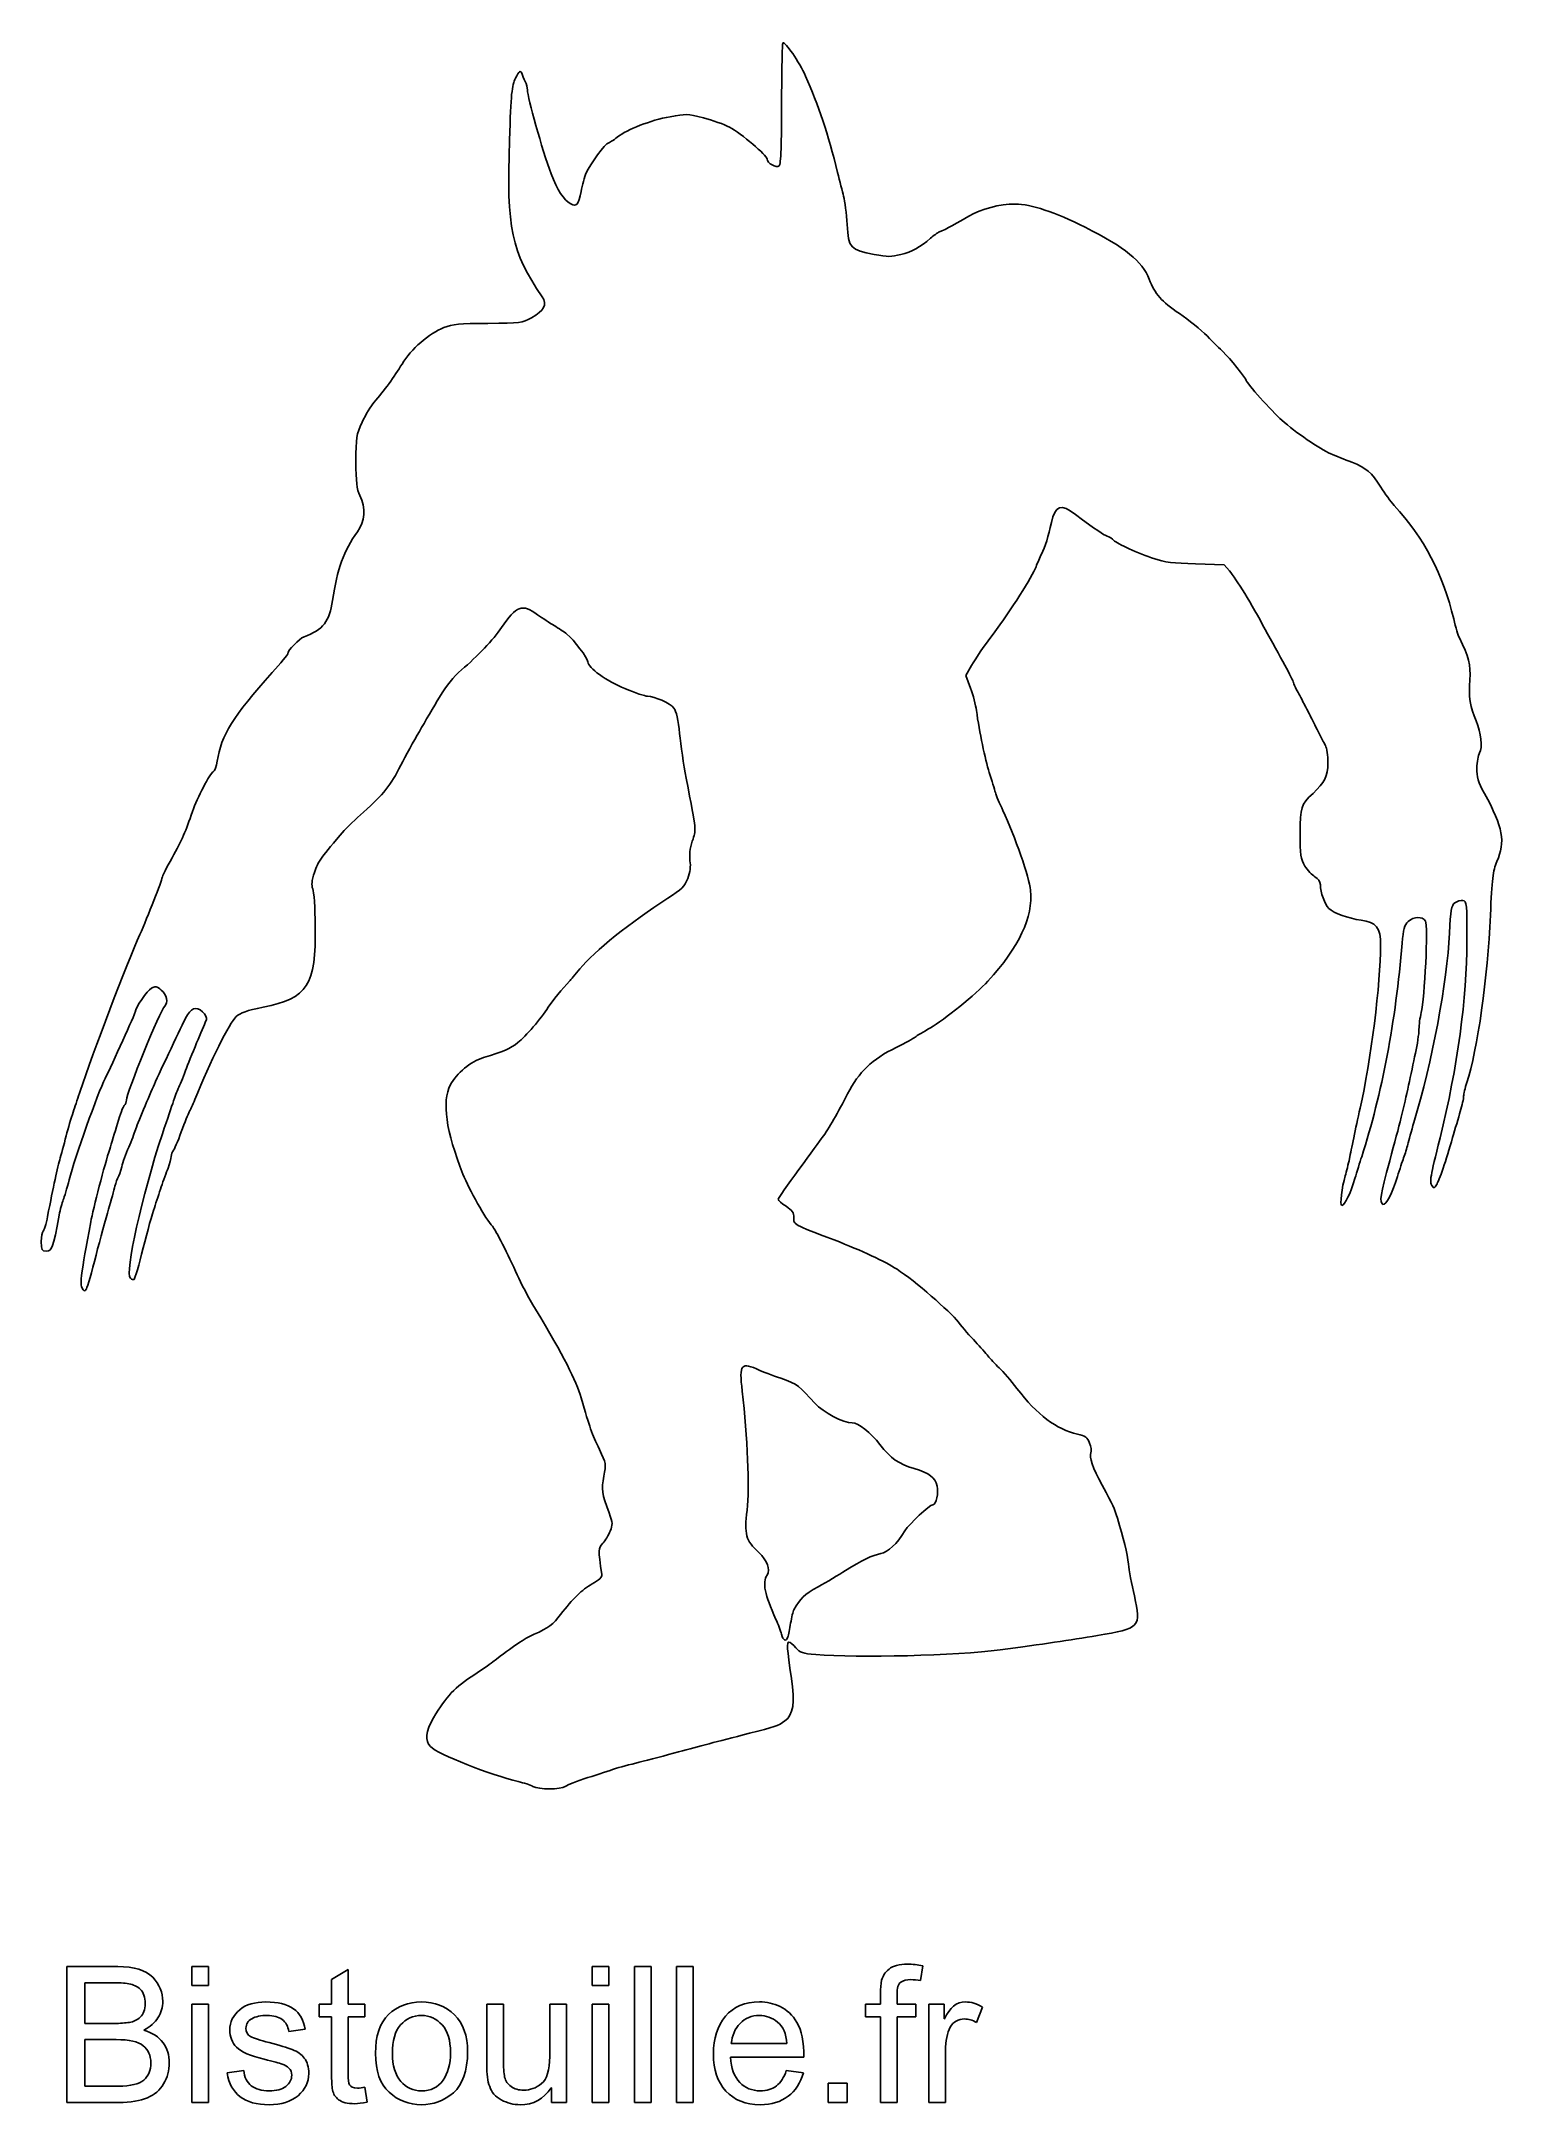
# Model space of a CAD drawing. Extents: x 24 to 581, y 38 to 822.
import ezdxf

# ---------------------------------------------------------------- set-up
doc = ezdxf.new("R2010")
doc.units = 0
doc.layers.get('0').update_dxf_attribs({"linetype": 'CONTINUOUS'})

msp = doc.modelspace()

# ---------------------------------------------------------------- linework, layer by layer
at = {"color": 7}
for p, q in [((473.68, 622.64), (462.8, 623.04)), ((475.68, 620.4), (473.68, 622.64)), ((377.76, 584.48), (375.52, 580.64)), ((375.52, 580.64), (377.36, 575.84)), ((308, 215.6), (308, 215.6)), ((211.12, 158.8), (211.12, 158.8)), ((34.08, 38.8), (34.08, 90.4)), ((34.08, 90.4), (53.44, 90.4)), ((81.6, 83.2), (81.6, 90.4)), ((81.6, 90.4), (87.92, 90.4)), ((87.92, 90.4), (87.92, 83.2)), ((134.64, 85.44), (140.96, 89.28)), ((140.96, 89.28), (140.96, 76.16)), ((233.68, 83.2), (233.68, 90.4)), ((233.68, 90.4), (240, 90.4)), ((240, 90.4), (240, 83.2)), ((249.68, 38.8), (249.68, 90.4)), ((249.68, 90.4), (256, 90.4)), ((256, 90.4), (256, 38.8)), ((265.68, 38.8), (265.68, 90.4)), ((265.68, 90.4), (272, 90.4)), ((272, 90.4), (272, 38.8)), ((359.28, 90.64), (358.32, 85.04)), ((359.28, 90.64), (359.28, 90.64)), ((51.2, 84.24), (40.96, 84.24)), ((40.96, 84.24), (40.96, 68.8)), ((87.92, 83.2), (81.6, 83.2)), ((87.92, 83.2), (87.92, 83.2)), ((134.64, 76.16), (134.64, 85.44)), ((240, 83.2), (233.68, 83.2)), ((240, 83.2), (240, 83.2)), ((343.12, 76.16), (343.12, 80.16)), ((349.44, 79.68), (349.44, 76.16)), ((81.6, 38.8), (81.6, 76.16)), ((81.6, 76.16), (87.92, 76.16)), ((87.92, 76.16), (87.92, 38.8)), ((130, 71.28), (130, 76.16)), ((130, 76.16), (134.64, 76.16)), ((134.64, 71.28), (130, 71.28)), ((134.64, 49.76), (134.64, 71.28)), ((140.96, 76.16), (147.28, 76.16)), ((147.28, 71.28), (140.96, 71.28)), ((140.96, 71.28), (140.96, 49.44)), ((147.28, 76.16), (147.28, 71.28)), ((168.8, 76.96), (168.8, 76.96)), ((193.6, 53.04), (193.6, 76.16)), ((193.6, 76.16), (199.92, 76.16)), ((199.92, 76.16), (199.92, 55.44)), ((217.52, 56.24), (217.52, 76.16)), ((217.52, 76.16), (223.92, 76.16)), ((223.92, 76.16), (223.92, 38.8)), ((233.68, 38.8), (233.68, 76.16)), ((233.68, 76.16), (240, 76.16)), ((240, 76.16), (240, 38.8)), ((337.44, 71.28), (337.44, 76.16)), ((337.44, 76.16), (343.12, 76.16)), ((343.12, 71.28), (337.44, 71.28)), ((343.12, 38.8), (343.12, 71.28)), ((349.44, 76.16), (356.64, 76.16)), ((356.64, 71.28), (349.44, 71.28)), ((349.44, 71.28), (349.44, 38.8)), ((356.64, 76.16), (356.64, 71.28)), ((361.52, 38.8), (361.52, 76.16)), ((361.52, 76.16), (367.28, 76.16)), ((367.28, 76.16), (367.28, 70.48)), ((381.84, 74.96), (379.68, 69.12)), ((381.84, 74.96), (381.84, 74.96)), ((40.96, 68.8), (52.08, 68.8)), ((40.96, 68.8), (40.96, 68.8)), ((63.36, 66.24), (63.36, 66.24)), ((124.64, 66.56), (118.4, 65.68)), ((118.4, 65.68), (118.4, 65.68)), ((367.28, 70.48), (367.44, 70.48)), ((52.88, 62.64), (40.96, 62.64)), ((40.96, 62.64), (40.96, 44.96)), ((314.08, 55.92), (286.16, 55.92)), ((286.48, 61.12), (307.6, 61.12)), ((307.6, 61.12), (307.6, 61.12)), ((314.08, 55.92), (314.08, 55.92)), ((367.84, 58.4), (367.84, 38.8)), ((95.04, 50), (101.28, 50.96)), ((307.36, 50.88), (313.92, 50.08)), ((40.96, 44.96), (53.76, 44.96)), ((40.96, 44.96), (40.96, 44.96)), ((147.28, 44.56), (148.16, 38.88)), ((168.8, 43.2), (168.8, 43.2)), ((218.24, 44.32), (218.08, 44.32)), ((218.24, 38.8), (218.24, 44.32)), ((323.28, 38.8), (323.28, 46.08)), ((323.28, 46.08), (330.48, 46.08)), ((330.48, 46.08), (330.48, 38.8)), ((53.84, 38.8), (34.08, 38.8)), ((87.92, 38.8), (81.6, 38.8)), ((87.92, 38.8), (87.92, 38.8)), ((148.16, 38.88), (148.16, 38.88)), ((223.92, 38.8), (218.24, 38.8)), ((223.92, 38.8), (223.92, 38.8)), ((240, 38.8), (233.68, 38.8)), ((240, 38.8), (240, 38.8)), ((256, 38.8), (249.68, 38.8)), ((256, 38.8), (256, 38.8)), ((272, 38.8), (265.68, 38.8)), ((272, 38.8), (272, 38.8)), ((330.48, 38.8), (323.28, 38.8)), ((330.48, 38.8), (330.48, 38.8)), ((349.44, 38.8), (343.12, 38.8)), ((367.84, 38.8), (361.52, 38.8))]:
    msp.add_line(p, q, dxfattribs=at)
for points in [[(305.6, 797.76), (305.6, 810.24), (305.84, 820.64), (306.08, 820.88)], [(306.08, 820.88), (306.88, 821.52), (312.32, 813.68), (314.72, 808.24)], [(202.24, 784), (202.8, 801.76), (203.12, 804.64), (204.56, 807.52)], [(204.56, 807.52), (206, 810.24), (206.4, 810.56), (206.88, 809.36)], [(206.88, 809.36), (207.2, 808.56), (207.76, 807.12), (208.24, 806.24)], [(314.72, 808.24), (319.52, 797.52), (323.28, 786.16), (326.88, 771.68)], [(208.24, 806.24), (208.64, 805.28), (209.04, 803.84), (209.04, 803.04)], [(209.04, 803.04), (209.04, 800.24), (214.64, 780.4), (218.08, 771.12)], [(243.2, 785.12), (247.04, 788.08), (255.76, 791.52), (263.28, 792.88)], [(263.28, 792.88), (269.28, 794), (269.68, 794), (275.92, 792.4)], [(275.92, 792.4), (279.36, 791.52), (283.84, 790), (285.84, 788.88)], [(304.72, 774.24), (305.28, 774.72), (305.6, 782.96), (305.6, 797.76)], [(214.64, 724.48), (202.88, 741.76), (201.12, 750.16), (202.24, 784)], [(239.76, 782.88), (240.08, 782.88), (241.68, 783.92), (243.2, 785.12)], [(285.84, 788.88), (290.24, 786.56), (300.08, 778.16), (300.08, 776.8)], [(231.36, 771.52), (232.72, 774.64), (238.8, 782.88), (239.76, 782.88)], [(300.08, 776.8), (300.08, 775.2), (303.6, 773.28), (304.72, 774.24)], [(218.08, 771.12), (220.24, 765.2), (222.88, 761.12), (225.52, 759.76)], [(229.44, 764.48), (229.84, 766.88), (230.72, 770), (231.36, 771.52)], [(326.88, 771.68), (327.68, 768.48), (328.64, 764.4), (329.12, 762.64)], [(225.52, 759.76), (227.68, 758.48), (228.56, 759.52), (229.44, 764.48)], [(329.12, 762.64), (329.6, 760.8), (330.24, 756), (330.48, 751.92)], [(365.52, 749.12), (367.76, 750), (372.88, 752.72), (376.72, 755.12)], [(376.72, 755.12), (381.44, 757.92), (388.24, 759.68), (394.4, 759.68)], [(394.4, 759.68), (400.32, 759.68), (409.44, 756.64), (420.88, 750.88)], [(330.48, 751.92), (331.04, 743.04), (331.6, 742.32), (340.8, 740.56)], [(350.88, 740.56), (355.12, 741.6), (358.16, 743.28), (362.16, 746.72)], [(362.16, 746.72), (363.28, 747.76), (364.88, 748.8), (365.52, 749.12)], [(420.88, 750.88), (436.16, 743.2), (442.56, 738), (445.2, 731.2)], [(340.8, 740.56), (346, 739.6), (347.12, 739.6), (350.88, 740.56)], [(445.2, 731.2), (447.44, 725.52), (449.84, 722.72), (456.72, 718.08)], [(210.56, 716.48), (215.52, 719.2), (216.64, 721.52), (214.64, 724.48)], [(177.28, 712.8), (180.88, 714.16), (182.96, 714.32), (194.08, 714.4)], [(194.08, 714.4), (206.56, 714.48), (206.96, 714.48), (210.56, 716.48)], [(456.72, 718.08), (460.16, 715.76), (464.88, 711.92), (467.2, 709.6)], [(161.44, 698.96), (164.72, 704.48), (171.84, 710.64), (177.28, 712.8)], [(467.2, 709.6), (469.6, 707.2), (472.32, 704.48), (473.36, 703.52)], [(150.8, 684.48), (154.56, 688.64), (158.64, 694.32), (161.44, 698.96)], [(473.36, 703.52), (475.6, 701.44), (482.08, 693.36), (482.08, 692.72)], [(482.08, 692.72), (482.08, 691.84), (491.76, 681.04), (495.6, 677.6)], [(146.32, 676.88), (147.6, 679.68), (149.6, 683.12), (150.8, 684.48)], [(143.92, 661.92), (143.92, 670.88), (144.08, 672.16), (146.32, 676.88)], [(495.6, 677.6), (500.72, 673.04), (510, 666.72), (514.16, 664.88)], [(145.44, 649.04), (144.24, 651.44), (143.92, 654.24), (143.92, 661.92)], [(514.16, 664.88), (515.92, 664.16), (519.52, 662.64), (522.16, 661.68)], [(522.16, 661.68), (527.76, 659.44), (529.6, 657.92), (533.2, 652.16)], [(533.2, 652.16), (534.72, 649.76), (536.96, 646.64), (538.24, 645.28)], [(144.48, 635.2), (147.36, 639.2), (147.68, 644.32), (145.44, 649.04)], [(417.2, 641.84), (411.6, 646.08), (409.6, 645.36), (408.08, 638.72)], [(538.24, 645.28), (549.6, 632.88), (556.88, 618.96), (560.88, 602.16)], [(135.04, 609.2), (136.8, 621.04), (139.36, 628.16), (144.48, 635.2)], [(408.08, 638.72), (406.96, 633.68), (405.68, 629.44), (404.32, 626.8)], [(429.28, 633.6), (427.92, 634), (425.04, 636), (417.2, 641.84)], [(431.76, 632), (431.2, 632.64), (430.08, 633.36), (429.28, 633.6)], [(447.36, 624.96), (440.88, 627.12), (433.12, 630.64), (431.76, 632)], [(402.24, 622), (400.8, 618.16), (392.72, 605.44), (385.92, 596.4)], [(404.32, 626.8), (403.76, 625.6), (402.8, 623.44), (402.24, 622)], [(462.8, 623.04), (454.48, 623.28), (450.8, 623.76), (447.36, 624.96)], [(489.28, 598.16), (484.16, 607.76), (478.24, 617.44), (475.68, 620.4)], [(124.24, 595.36), (131.44, 598.08), (133.92, 601.2), (135.04, 609.2)], [(212.88, 603.76), (207.04, 608), (204.88, 607.2), (199.2, 598.88)], [(219.2, 599.6), (217.6, 600.56), (214.72, 602.48), (212.88, 603.76)], [(199.2, 598.88), (196.08, 594.32), (190.08, 587.92), (184, 582.8)], [(224.08, 596.4), (223.04, 597.2), (220.88, 598.64), (219.2, 599.6)], [(232, 585.84), (232, 587.2), (226.64, 594.32), (224.08, 596.4)], [(385.92, 596.4), (382.64, 592), (378.96, 586.64), (377.76, 584.48)], [(496.72, 584.64), (494.88, 587.92), (491.52, 594), (489.28, 598.16)], [(560.88, 602.16), (561.68, 598.96), (562.56, 595.76), (563.04, 594.96)], [(112.16, 581.84), (115.36, 585.36), (118, 588.56), (118, 588.96)], [(118, 588.96), (118, 590.24), (122.32, 594.64), (124.24, 595.36)], [(563.04, 594.96), (566.64, 587.84), (567.44, 584.8), (566.96, 579.04)], [(91.2, 548.08), (92.8, 558), (97.2, 565.12), (112.16, 581.84)], [(184, 582.8), (180.96, 580.24), (178.24, 576.8), (175.68, 572.48)], [(246.08, 575.68), (239.12, 578.48), (232, 583.68), (232, 585.84)], [(500, 578), (500, 578.32), (498.48, 581.36), (496.72, 584.64)], [(175.68, 572.48), (173.52, 568.88), (170.08, 563.04), (168, 559.44)], [(254.64, 572.8), (253.76, 572.8), (249.92, 574.08), (246.08, 575.68)], [(264.72, 568.32), (263.28, 570.16), (257.36, 572.8), (254.64, 572.8)], [(377.36, 575.84), (378.32, 573.2), (379.36, 569.36), (379.6, 567.44)], [(501.2, 575.28), (500.56, 576.4), (500, 577.6), (500, 578)], [(503.76, 570.48), (503.04, 572), (501.84, 574.16), (501.2, 575.28)], [(566.96, 579.04), (566.48, 572.72), (567.12, 568.48), (569.36, 563.44)], [(266.88, 558.64), (266.32, 563.68), (265.6, 567.12), (264.72, 568.32)], [(379.6, 567.44), (380.72, 559.12), (382.88, 548.96), (384.48, 543.84)], [(506.32, 565.44), (505.68, 566.72), (504.48, 569.04), (503.76, 570.48)], [(509.36, 559.44), (508.4, 561.44), (506.96, 564.16), (506.32, 565.44)], [(168, 559.44), (165.84, 555.84), (162.72, 550.08), (160.96, 546.56)], [(269.36, 541.68), (268.4, 546.64), (267.28, 554.32), (266.88, 558.64)], [(512.16, 554.08), (511.68, 555.04), (510.4, 557.44), (509.36, 559.44)], [(569.36, 563.44), (571.28, 559.04), (571.92, 553.2), (570.72, 551.28)], [(513.12, 547.52), (513.12, 550.16), (512.72, 553.12), (512.16, 554.08)], [(570.72, 551.28), (570.16, 550.4), (569.68, 547.84), (569.68, 545.52)], [(81.84, 529.04), (83.6, 534.16), (88.48, 543.52), (89.76, 544.16)], [(89.76, 544.16), (90.24, 544.4), (90.88, 546.16), (91.2, 548.08)], [(160.96, 546.56), (157.2, 539.12), (154.32, 535.52), (146.8, 528.8)], [(271.68, 517.76), (273.2, 522.32), (273.36, 520.64), (269.36, 541.68)], [(384.48, 543.84), (385.44, 540.88), (386.48, 537.44), (386.8, 536.24)], [(507.44, 535.92), (511.84, 539.92), (513.04, 542.48), (513.12, 547.52)], [(569.68, 545.52), (569.6, 542.16), (570.16, 540.24), (572.56, 535.92)], [(386.8, 536.24), (387.12, 535.04), (388.4, 532), (389.68, 529.36)], [(502.56, 520.72), (502.56, 530.72), (502.8, 531.6), (507.44, 535.92)], [(572.56, 535.92), (579.6, 522.88), (580.64, 517.6), (577.28, 510)], [(74.08, 511.44), (77.92, 518.32), (79.28, 521.52), (81.84, 529.04)], [(146.8, 528.8), (143.84, 526.16), (140.48, 522.96), (139.44, 521.76)], [(389.68, 529.36), (394.24, 519.6), (399.68, 503.84), (400.16, 499.12)], [(139.44, 521.76), (130.96, 512), (129.44, 509.92), (128.16, 505.92)], [(270.8, 510.32), (270.48, 512.32), (270.8, 515.04), (271.68, 517.76)], [(504.32, 508.32), (502.8, 510.96), (502.56, 512.56), (502.56, 520.72)], [(70.32, 503.92), (70.32, 504.4), (72, 507.76), (74.08, 511.44)], [(269.92, 503.6), (270.88, 505.92), (271.12, 508.24), (270.8, 510.32)], [(577.28, 510), (575.76, 506.48), (575.44, 503.36), (574.8, 489.6)], [(61.84, 482.32), (64.8, 488.88), (70.32, 503.04), (70.32, 503.92)], [(128.16, 505.92), (127.12, 502.72), (126.96, 500.96), (127.52, 499.68)], [(262.4, 496.08), (267.6, 499.44), (268.8, 500.56), (269.92, 503.6)], [(508.16, 504.24), (507.04, 504.88), (505.36, 506.72), (504.32, 508.32)], [(510.24, 501.2), (510.16, 502.4), (509.44, 503.52), (508.16, 504.24)], [(127.52, 499.68), (128, 498.72), (128.4, 492.32), (128.48, 485.6)], [(228.96, 469.28), (234.56, 476), (248.08, 486.88), (262.4, 496.08)], [(400.16, 499.12), (401.12, 488.8), (395.92, 477.68), (383.92, 464.56)], [(513.44, 492.24), (511.92, 493.68), (510.24, 498.4), (510.24, 501.2)], [(561.28, 494.32), (560, 493.36), (559.68, 491.44), (559.28, 482.8)], [(564.4, 495.2), (563.52, 495.36), (562.16, 494.96), (561.28, 494.32)], [(565.92, 479.76), (565.92, 493.92), (565.84, 494.96), (564.4, 495.2)], [(525.68, 487.76), (520.88, 488.4), (515.36, 490.4), (513.44, 492.24)], [(533.12, 478.24), (533.2, 484.8), (531.36, 487.12), (525.68, 487.76)], [(543.6, 487.2), (542.16, 485.92), (541.76, 484.24), (541.28, 479.04)], [(550.16, 487.44), (548.96, 489.28), (545.76, 489.2), (543.6, 487.2)], [(548.56, 452.64), (549.84, 458), (551.2, 485.76), (550.16, 487.44)], [(574.8, 489.6), (573.84, 466.16), (569.92, 438.32), (565.84, 426.08)], [(39.2, 422.88), (43.84, 436.96), (57.04, 471.52), (61.84, 482.32)], [(128.48, 485.6), (128.72, 462.88), (125.68, 458.16), (108.64, 454.72)], [(525.36, 416.4), (529.36, 433.92), (533.12, 464.08), (533.12, 478.24)], [(541.28, 479.04), (538.88, 449.52), (533.6, 421.68), (525.92, 397.92)], [(559.28, 482.8), (558.4, 464.32), (552.72, 433.76), (545.76, 410.96)], [(555.68, 405.04), (562.32, 431.92), (565.92, 458.32), (565.92, 479.76)], [(70, 461.2), (68.24, 462.64), (67.68, 462.72), (66.24, 461.92)], [(216.96, 454.72), (218.32, 456.88), (222.48, 462), (225.04, 464.56)], [(225.04, 464.56), (225.44, 465.04), (227.2, 467.12), (228.96, 469.28)], [(383.92, 464.56), (379.52, 459.76), (367.12, 449.68), (362.16, 446.88)], [(56.72, 419.44), (56.72, 422), (69.6, 453.6), (71.28, 455.12)], [(66.24, 461.92), (64.72, 461.12), (60.08, 454.4), (60.08, 452.88)], [(71.28, 455.12), (72.72, 456.4), (72, 459.6), (70, 461.2)], [(85.6, 452.96), (83.2, 455.2), (81.12, 454.4), (79.2, 450.56)], [(108.64, 454.72), (102.48, 453.44), (100, 452.56), (98.4, 451.12)], [(205.44, 441.28), (208.4, 443.6), (214.16, 450.32), (216.96, 454.72)], [(60.08, 452.88), (60.08, 452.32), (51.28, 432.88), (48.64, 427.6)], [(79.2, 450.56), (78.08, 448.32), (69.6, 430.4), (67.36, 425.44)], [(98.4, 451.12), (95.92, 448.88), (88.56, 434), (82.72, 419.68)], [(84, 442.48), (85.44, 445.84), (86.8, 449.2), (87.12, 449.92)], [(87.12, 449.92), (87.36, 450.72), (86.8, 451.92), (85.6, 452.96)], [(362.16, 446.88), (359.6, 445.44), (356.96, 443.84), (356.32, 443.36)], [(547.68, 446.32), (547.68, 448), (548.08, 450.8), (548.56, 452.64)], [(79.6, 431.6), (80.56, 434.16), (82.48, 439.04), (84, 442.48)], [(192.4, 435.6), (200, 437.84), (202.56, 438.96), (205.44, 441.28)], [(349.12, 439.44), (339.84, 434.8), (335.04, 430.24), (330.64, 421.76)], [(356.32, 443.36), (355.76, 442.88), (352.48, 441.12), (349.12, 439.44)], [(546.32, 437.2), (547.04, 440.56), (547.68, 444.56), (547.68, 446.32)], [(76.64, 424.32), (77.28, 425.76), (78.64, 429.04), (79.6, 431.6)], [(179.76, 425.12), (182.32, 429.84), (187.36, 434), (192.4, 435.6)], [(543.76, 425.12), (544.48, 428.48), (545.6, 433.92), (546.32, 437.2)], [(48.64, 427.6), (45.92, 422.24), (37.12, 397.52), (35.04, 389.2)], [(67.36, 425.44), (65.44, 421.28), (60.72, 409.92), (60.16, 408.08)], [(70.4, 406.64), (74.56, 418.88), (75.6, 422), (76.64, 424.32)], [(184.56, 391.36), (178.08, 407.6), (176.56, 418.96), (179.76, 425.12)], [(536.56, 396.4), (540.48, 410.72), (541.92, 416.48), (543.76, 425.12)], [(565.84, 426.08), (565.2, 424.08), (564.64, 421.68), (564.64, 420.88)], [(34.16, 406.96), (34.96, 410), (36.16, 413.84), (36.8, 415.68)], [(36.8, 415.68), (37.36, 417.44), (38.48, 420.72), (39.2, 422.88)], [(53.36, 410.56), (54.32, 414), (55.52, 417.04), (55.92, 417.44)], [(55.92, 417.44), (56.4, 417.84), (56.72, 418.72), (56.72, 419.44)], [(82.72, 419.68), (81.92, 417.68), (80.96, 415.52), (80.56, 414.96)], [(330.64, 421.76), (327.2, 414.96), (323.44, 408.4), (321.04, 405.2)], [(521.28, 397.2), (521.92, 400.72), (523.6, 408.48), (525.36, 416.4)], [(564.64, 420.88), (564.64, 420), (564.08, 417.36), (563.36, 415.12)], [(50.4, 400.8), (51.04, 402.8), (52.32, 407.2), (53.36, 410.56)], [(60.16, 408.08), (59.76, 406.88), (58.64, 403.92), (57.6, 401.52)], [(80.56, 414.96), (80.24, 414.32), (78.88, 410.96), (77.6, 407.36)], [(545.76, 410.96), (544.8, 407.76), (543.76, 404), (543.44, 402.64)], [(563.36, 415.12), (562.72, 412.8), (561.36, 408.32), (560.48, 405.2)], [(31.6, 397.52), (32.24, 399.76), (33.36, 404), (34.16, 406.96)], [(43.2, 373.2), (44.08, 378), (48.56, 395.28), (50.4, 400.8)], [(57.6, 401.52), (56.56, 399.12), (55.36, 395.76), (54.96, 394.08)], [(58.24, 351.76), (56.08, 353.6), (62.72, 383.44), (70.4, 406.64)], [(74.48, 400.16), (74.08, 399.76), (73.76, 398.8), (73.76, 398)], [(77.6, 407.36), (76.24, 403.76), (74.88, 400.48), (74.48, 400.16)], [(321.04, 405.2), (320.48, 404.4), (316.48, 398.96), (312.16, 393.12)], [(543.44, 402.64), (543.12, 401.2), (542.4, 398.96), (541.84, 397.52)], [(552.56, 386.96), (551.68, 388.32), (551.92, 390), (555.68, 405.04)], [(560.48, 405.2), (558, 396.56), (555.36, 388.88), (554.32, 387.2)], [(26.8, 375.28), (29.04, 386.72), (30.56, 393.76), (31.6, 397.52)], [(54.96, 394.08), (54.56, 392.32), (53.92, 390.56), (53.6, 390.16)], [(72.56, 393.6), (71.92, 392), (70.72, 388.8), (70, 386.48)], [(73.76, 398), (73.76, 397.2), (73.2, 395.2), (72.56, 393.6)], [(312.16, 393.12), (307.84, 387.28), (304.32, 382.16), (304.32, 381.76)], [(519.68, 390.64), (520.16, 392.24), (520.88, 395.2), (521.28, 397.2)], [(525.92, 397.92), (525.28, 395.92), (524.08, 392.16), (523.36, 389.6)], [(534, 379.84), (532.56, 380.56), (533.04, 383.44), (536.56, 396.4)], [(541.84, 397.52), (541.36, 396.16), (540.32, 392.96), (539.52, 390.4)], [(35.04, 389.2), (34.16, 386), (33.2, 382.56), (32.72, 381.52)], [(52.4, 386.72), (52, 385.36), (50.96, 381.36), (49.92, 378)], [(53.6, 390.16), (53.28, 389.68), (52.72, 388.16), (52.4, 386.72)], [(70, 386.48), (69.2, 384.24), (68.08, 380.64), (67.36, 378.56)], [(195.76, 371.52), (193.28, 374.16), (186.88, 385.44), (184.56, 391.36)], [(518.4, 379.44), (517.52, 379.44), (518.4, 386.32), (519.68, 390.64)], [(523.36, 389.6), (521.76, 384.16), (519.44, 379.52), (518.4, 379.44)], [(539.52, 390.4), (537.68, 384.24), (535.04, 379.28), (534, 379.84)], [(554.32, 387.2), (553.44, 385.84), (553.36, 385.84), (552.56, 386.96)], [(32.72, 381.52), (32.32, 380.48), (31.6, 377.84), (31.2, 375.76)], [(49.92, 378), (48.96, 374.64), (46.8, 366.72), (45.2, 360.48)], [(67.36, 378.56), (66.64, 376.48), (64.72, 369.6), (63.12, 363.28)], [(304.32, 381.76), (304.32, 381.36), (305.6, 380.16), (307.28, 379.12)], [(307.28, 379.12), (309.68, 377.6), (310.24, 376.72), (310.24, 374.72)], [(24.4, 365.68), (24.4, 367.6), (24.72, 369.36), (25.12, 369.6)], [(25.12, 369.6), (25.44, 369.84), (26.24, 372.32), (26.8, 375.28)], [(31.2, 375.76), (28.88, 363.2), (28.48, 362.08), (26.4, 362.08)], [(39.84, 348.32), (39.04, 350.16), (39.44, 352.96), (43.2, 373.2)], [(205.2, 353.04), (201.76, 360.72), (196.88, 370.24), (195.76, 371.52)], [(310.24, 374.72), (310.24, 372.08), (309.68, 372.4), (325.6, 366.32)], [(26.4, 362.08), (24.56, 362.08), (24.4, 362.4), (24.4, 365.68)], [(45.2, 360.48), (43.6, 354.16), (42, 348.48), (41.52, 347.76)], [(63.12, 363.28), (61.52, 356.88), (60, 351.52), (59.68, 351.36)], [(325.6, 366.32), (336.24, 362.16), (344.8, 358.24), (349.44, 355.2)], [(212.16, 340), (209.52, 344.32), (206.4, 350.24), (205.2, 353.04)], [(349.44, 355.2), (356.32, 350.64), (369.44, 339.36), (372.8, 335.04)], [(41.52, 347.76), (40.72, 346.64), (40.56, 346.72), (39.84, 348.32)], [(59.68, 351.36), (59.44, 351.12), (58.8, 351.28), (58.24, 351.76)], [(229.44, 306.32), (227.44, 313.2), (222.96, 321.92), (212.16, 340)], [(372.8, 335.04), (374.4, 332.96), (377.28, 329.68), (379.2, 327.68)], [(379.2, 327.68), (381.04, 325.68), (383.2, 323.2), (384, 322.24)], [(384, 322.24), (384.8, 321.2), (386.72, 319.2), (388.24, 317.76)], [(297.36, 316.8), (290.08, 320.08), (289.44, 319.36), (290.64, 308.88)], [(306.32, 313.44), (303.6, 314.32), (299.52, 315.84), (297.36, 316.8)], [(318.32, 304.24), (312.64, 310.64), (311.04, 311.84), (306.32, 313.44)], [(388.24, 317.76), (389.76, 316.32), (392.8, 312.8), (394.96, 309.92)], [(236.4, 286.72), (233.44, 292.96), (232.8, 294.8), (229.44, 306.32)], [(290.64, 308.88), (292.64, 291.68), (293.44, 272), (292.48, 263.76)], [(394.96, 309.92), (402.72, 299.84), (409.92, 294.48), (418, 292.56)], [(332.4, 296.88), (329.04, 296.88), (321.36, 300.88), (318.32, 304.24)], [(342.96, 288.64), (339.52, 293.04), (334.64, 296.88), (332.4, 296.88)], [(418, 292.56), (421.04, 291.92), (421.76, 291.36), (422.56, 289.2)], [(238.08, 276.56), (238.96, 281.12), (238.96, 281.52), (236.4, 286.72)], [(355.92, 279.52), (350, 281.28), (347.12, 283.28), (342.96, 288.64)], [(423.04, 285.52), (422.32, 284), (423.76, 279.76), (427.36, 273.2)], [(422.56, 289.2), (423.12, 287.84), (423.36, 286.16), (423.04, 285.52)], [(240.08, 262.64), (237.36, 269.92), (237.12, 271.68), (238.08, 276.56)], [(364.64, 272.88), (363.76, 276.24), (361.92, 277.68), (355.92, 279.52)], [(363.04, 265.76), (364.32, 265.76), (365.28, 270.24), (364.64, 272.88)], [(427.36, 273.2), (431.76, 264.88), (431.76, 264.96), (433.12, 260.64)], [(240.48, 255.76), (241.52, 258.08), (241.44, 258.96), (240.08, 262.64)], [(292.48, 263.76), (291.36, 254.48), (291.92, 252.32), (296.96, 247.6)], [(352.4, 255.84), (354.16, 258.64), (361.76, 265.76), (363.04, 265.76)], [(433.12, 260.64), (435.44, 253.2), (436.88, 247.28), (437.36, 243.2)], [(237.28, 239.28), (235.92, 248.96), (235.92, 249.12), (237.68, 251.12)], [(237.68, 251.12), (238.64, 252.16), (239.92, 254.24), (240.48, 255.76)], [(343.28, 247.2), (346.08, 247.76), (349.44, 250.88), (352.4, 255.84)], [(296.96, 247.6), (300.24, 244.56), (301.44, 241.2), (300.08, 239.04)], [(329.92, 240.8), (336, 244.64), (340.08, 246.64), (343.28, 247.2)], [(437.36, 243.2), (437.52, 240.96), (438.56, 235.52), (439.6, 231.12)], [(221.68, 224.08), (226.24, 230), (229.84, 233.6), (233.6, 235.68)], [(233.6, 235.68), (236.32, 237.2), (237.44, 238.32), (237.28, 239.28)], [(300.08, 239.04), (298.24, 236.08), (299.12, 231.76), (303.44, 222.24)], [(319.44, 234.56), (322.72, 236.4), (327.44, 239.2), (329.92, 240.8)], [(310.24, 225.84), (312.72, 230.32), (314.16, 231.68), (319.44, 234.56)], [(439.6, 231.12), (442.32, 219.36), (441.76, 218.8), (425.52, 216.08)], [(211.6, 216.56), (216.96, 218.96), (218.88, 220.4), (221.68, 224.08)], [(303.44, 222.24), (304.32, 220.48), (305.2, 217.92), (305.52, 216.64)], [(308, 215.6), (308.24, 216.24), (308.72, 218.64), (309.04, 220.8)], [(309.04, 220.8), (309.36, 222.96), (309.92, 225.28), (310.24, 225.84)], [(195.92, 206.08), (203.76, 212.16), (207.76, 214.8), (211.6, 216.56)], [(305.52, 216.64), (306.16, 214.08), (307.36, 213.6), (308, 215.6)], [(308.4, 213.6), (307.52, 213.6), (307.6, 211.44), (309.36, 199.84)], [(311.04, 211.44), (310.08, 212.64), (308.88, 213.6), (308.4, 213.6)], [(425.52, 216.08), (415.04, 214.32), (404.96, 212.88), (388.56, 210.64)], [(189.04, 201.28), (191.36, 202.8), (194.48, 204.96), (195.92, 206.08)], [(318.56, 208.88), (313.52, 209.28), (312.64, 209.6), (311.04, 211.44)], [(388.56, 210.64), (372.16, 208.48), (334.56, 207.52), (318.56, 208.88)], [(173.36, 184.8), (178.32, 193.12), (181.28, 196.32), (189.04, 201.28)], [(309.36, 199.84), (310.72, 190.64), (310, 185.92), (306.88, 183.68)], [(172.24, 173.92), (170, 176.08), (170.4, 179.76), (173.36, 184.8)], [(306.88, 183.68), (304.32, 181.84), (302.8, 181.28), (293.44, 178.96)], [(205.6, 160.64), (195.2, 163.04), (175.04, 171.04), (172.24, 173.92)], [(293.44, 178.96), (280.16, 175.6), (274.64, 174.16), (266.4, 171.92)], [(242.16, 165.44), (240.56, 164.88), (235.92, 163.36), (232, 162.16)], [(251.52, 168), (248, 167.12), (243.84, 166), (242.16, 165.44)], [(266.4, 171.92), (261.76, 170.64), (255.04, 168.88), (251.52, 168)], [(211.12, 158.8), (210.16, 159.28), (207.68, 160.16), (205.6, 160.64)], [(223.44, 158.8), (221.68, 157.52), (213.36, 157.52), (211.12, 158.8)], [(232, 162.16), (228, 160.88), (224.16, 159.36), (223.44, 158.8)], [(53.44, 90.4), (59.68, 90.4), (64.08, 89.04), (66.72, 86.32)], [(66.72, 86.32), (69.28, 83.6), (70.56, 80.56), (70.56, 77.2)], [(343.6, 85.28), (344, 86.8), (344.88, 88.16), (346.4, 89.44)], [(346.4, 89.44), (347.92, 90.64), (350.24, 91.28), (353.44, 91.28)], [(353.44, 91.28), (355.28, 91.28), (357.28, 91.04), (359.28, 90.64)], [(57.68, 83.84), (56, 84.16), (53.84, 84.24), (51.2, 84.24)], [(62, 81.76), (60.8, 82.88), (59.36, 83.6), (57.68, 83.84)], [(63.84, 76.32), (63.84, 78.8), (63.2, 80.56), (62, 81.76)], [(343.12, 80.16), (343.12, 82.08), (343.28, 83.76), (343.6, 85.28)], [(350.88, 84.48), (349.92, 83.84), (349.44, 82.24), (349.44, 79.68)], [(354.64, 85.44), (353.12, 85.44), (351.84, 85.12), (350.88, 84.48)], [(358.32, 85.04), (357.12, 85.28), (355.84, 85.44), (354.64, 85.44)], [(57.92, 69.2), (59.44, 69.44), (60.8, 70.08), (62, 71.2)], [(62, 71.2), (63.2, 72.32), (63.84, 74), (63.84, 76.32)], [(68.72, 70.96), (67.6, 69.04), (65.76, 67.52), (63.36, 66.24)], [(70.56, 77.2), (70.56, 74.96), (69.92, 72.88), (68.72, 70.96)], [(96, 66.24), (96, 69.36), (97.28, 71.92), (99.76, 74)], [(99.76, 74), (102.24, 76), (105.6, 76.96), (109.76, 76.96)], [(104.4, 70.56), (102.88, 69.76), (102.16, 68.56), (102.16, 66.96)], [(110.24, 71.84), (107.84, 71.84), (105.84, 71.44), (104.4, 70.56)], [(109.76, 76.96), (114.24, 76.96), (117.68, 76.08), (120.16, 74.4)], [(115.92, 70.32), (114.56, 71.28), (112.64, 71.84), (110.24, 71.84)], [(120.16, 74.4), (122.64, 72.64), (124.08, 70), (124.64, 66.56)], [(151.36, 57.44), (151.36, 64), (152.96, 68.96), (156.32, 72.16)], [(156.32, 72.16), (159.68, 75.36), (163.84, 76.96), (168.8, 76.96)], [(168.8, 71.84), (165.6, 71.84), (162.96, 70.64), (160.88, 68.24)], [(168.8, 76.96), (173.84, 76.96), (178, 75.36), (181.36, 72.08)], [(176.64, 68.24), (174.56, 70.64), (171.92, 71.84), (168.8, 71.84)], [(181.36, 72.08), (184.64, 68.8), (186.32, 64.08), (186.32, 58.08)], [(279.68, 57.2), (279.68, 63.04), (281.2, 67.84), (284.24, 71.52)], [(284.24, 71.52), (287.36, 75.12), (291.6, 76.96), (297.2, 76.96)], [(297.2, 71.84), (294.24, 71.84), (291.76, 70.8), (289.84, 68.8)], [(297.2, 76.96), (299.92, 76.96), (302.56, 76.4), (305.04, 75.2)], [(304.08, 69.28), (302, 70.96), (299.68, 71.84), (297.2, 71.84)], [(305.04, 75.2), (307.6, 74), (309.68, 72), (311.44, 69.12)], [(367.44, 70.48), (369.44, 74.8), (372.08, 76.96), (375.36, 76.96)], [(375.36, 76.96), (377.52, 76.96), (379.68, 76.32), (381.84, 74.96)], [(52.08, 68.8), (54.4, 68.8), (56.32, 68.96), (57.92, 69.2)], [(63.36, 66.24), (66.64, 65.28), (69.04, 63.68), (70.64, 61.44)], [(98.56, 59.76), (96.88, 61.6), (96, 63.76), (96, 66.24)], [(102.16, 66.96), (102.16, 65.52), (102.72, 64.48), (103.92, 63.84)], [(103.92, 63.84), (105.12, 63.2), (107.44, 62.4), (110.96, 61.52)], [(118.4, 65.68), (118.16, 67.76), (117.28, 69.28), (115.92, 70.32)], [(160.88, 68.24), (158.8, 65.84), (157.76, 62.24), (157.76, 57.44)], [(179.84, 57.68), (179.84, 62.4), (178.8, 65.92), (176.64, 68.24)], [(289.84, 68.8), (287.92, 66.8), (286.8, 64.24), (286.48, 61.12)], [(307.6, 61.12), (307.36, 64.88), (306.16, 67.6), (304.08, 69.28)], [(311.44, 69.12), (313.2, 66.24), (314.08, 61.84), (314.08, 55.92)], [(369.68, 67.36), (368.48, 65.2), (367.84, 62.24), (367.84, 58.4)], [(375.04, 70.48), (372.72, 70.48), (370.88, 69.44), (369.68, 67.36)], [(379.68, 69.12), (378.08, 70.08), (376.56, 70.48), (375.04, 70.48)], [(63.12, 60.32), (61.28, 61.92), (57.84, 62.64), (52.88, 62.64)], [(66, 53.84), (66, 56.64), (65.04, 58.8), (63.12, 60.32)], [(70.64, 61.44), (72.24, 59.28), (73.04, 56.72), (73.04, 53.84)], [(109.04, 55.2), (103.76, 56.48), (100.24, 58), (98.56, 59.76)], [(115.92, 53.36), (114.88, 53.68), (112.64, 54.32), (109.04, 55.2)], [(110.96, 61.52), (114.88, 60.48), (117.84, 59.6), (119.76, 58.88)], [(119.76, 58.88), (121.76, 58.08), (123.28, 56.96), (124.32, 55.6)], [(124.32, 55.6), (125.44, 54.16), (126, 52.24), (126, 49.76)], [(156.56, 42.64), (153.04, 45.76), (151.36, 50.72), (151.36, 57.44)], [(157.76, 57.44), (157.76, 52.72), (158.88, 49.2), (160.96, 46.8)], [(177.04, 47.2), (178.88, 49.84), (179.84, 53.36), (179.84, 57.68)], [(186.32, 58.08), (186.32, 50.72), (184.48, 45.52), (180.96, 42.48)], [(199.92, 55.44), (199.92, 52.16), (200.08, 49.76), (200.4, 48.4)], [(214.4, 45.92), (216.48, 47.6), (217.52, 51.04), (217.52, 56.24)], [(284.4, 43.12), (281.28, 46.56), (279.68, 51.2), (279.68, 57.2)], [(286.16, 55.92), (286.4, 51.76), (287.6, 48.64), (289.68, 46.4)], [(53.76, 44.96), (58.32, 44.96), (61.52, 45.76), (63.36, 47.28)], [(63.36, 47.28), (65.12, 48.88), (66, 51.04), (66, 53.84)], [(73.04, 53.84), (73.04, 50.96), (72.32, 48.32), (70.88, 45.84)], [(99.92, 40.96), (97.28, 42.96), (95.6, 46), (95.04, 50)], [(101.28, 50.96), (101.6, 48.32), (102.56, 46.4), (104.16, 45.12)], [(118.48, 51.84), (117.84, 52.56), (116.96, 53.04), (115.92, 53.36)], [(117.28, 44.88), (118.8, 46.08), (119.52, 47.44), (119.52, 49.12)], [(119.52, 49.12), (119.52, 50.24), (119.2, 51.2), (118.48, 51.84)], [(126, 49.76), (126, 46.48), (124.64, 43.68), (121.92, 41.36)], [(135.04, 43.52), (134.8, 45.04), (134.64, 47.12), (134.64, 49.76)], [(140.96, 49.44), (140.96, 47.52), (141.12, 46.24), (141.52, 45.44)], [(168.8, 43.2), (172.4, 43.2), (175.12, 44.48), (177.04, 47.2)], [(194.72, 44.8), (193.92, 46.88), (193.6, 49.6), (193.6, 53.04)], [(200.4, 48.4), (200.72, 46.96), (201.52, 45.76), (202.88, 44.8)], [(303.6, 45.04), (305.28, 46.32), (306.48, 48.32), (307.36, 50.88)], [(313.92, 50.08), (312.8, 46.16), (310.88, 43.2), (308.08, 41.12)], [(64.72, 40.56), (62, 39.44), (58.4, 38.8), (53.84, 38.8)], [(70.88, 45.84), (69.44, 43.44), (67.36, 41.68), (64.72, 40.56)], [(110.96, 37.92), (106.24, 37.92), (102.56, 38.96), (99.92, 40.96)], [(104.16, 45.12), (105.84, 43.84), (108.08, 43.2), (110.96, 43.2)], [(110.96, 43.2), (113.68, 43.2), (115.84, 43.76), (117.28, 44.88)], [(121.92, 41.36), (119.2, 39.12), (115.52, 37.92), (110.96, 37.92)], [(137.36, 39.84), (136.08, 40.8), (135.36, 42), (135.04, 43.52)], [(143.44, 38.32), (140.64, 38.32), (138.64, 38.8), (137.36, 39.84)], [(141.52, 45.44), (141.92, 44.64), (142.88, 44.24), (144.48, 44.24)], [(144.48, 44.24), (145.36, 44.24), (146.32, 44.32), (147.28, 44.56)], [(168.8, 37.92), (164.08, 37.92), (160, 39.52), (156.56, 42.64)], [(160.96, 46.8), (163.04, 44.4), (165.68, 43.2), (168.8, 43.2)], [(180.96, 42.48), (177.36, 39.44), (173.28, 37.92), (168.8, 37.92)], [(199.12, 39.76), (196.88, 40.96), (195.44, 42.64), (194.72, 44.8)], [(206.32, 37.92), (203.76, 37.92), (201.36, 38.56), (199.12, 39.76)], [(202.88, 44.8), (204.16, 43.92), (205.76, 43.44), (207.68, 43.44)], [(218.08, 44.32), (215.2, 40.08), (211.28, 37.92), (206.32, 37.92)], [(207.68, 43.44), (210, 43.44), (212.32, 44.24), (214.4, 45.92)], [(297.52, 37.92), (291.92, 37.92), (287.6, 39.68), (284.4, 43.12)], [(289.68, 46.4), (291.76, 44.24), (294.4, 43.2), (297.52, 43.2)], [(297.52, 43.2), (299.92, 43.2), (302, 43.84), (303.6, 45.04)], [(308.08, 41.12), (305.28, 39.04), (301.76, 37.92), (297.52, 37.92)], [(148.16, 38.88), (146.32, 38.56), (144.72, 38.32), (143.44, 38.32)]]:
    msp.add_open_spline(points, degree=3, dxfattribs=at)

doc.saveas('drawing.dxf')
